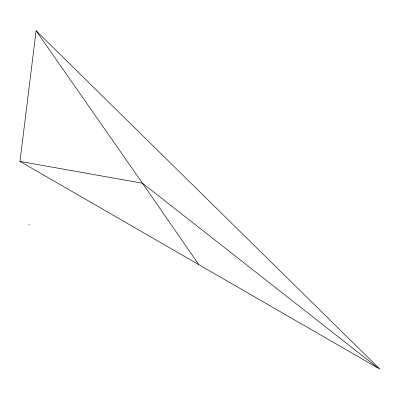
<?xml version="1.0" encoding="UTF-8"?>
<svg xmlns="http://www.w3.org/2000/svg" width="400" height="400" viewBox="0 0 400 400"><rect width="100%" height="100%" fill="white"/><g stroke="black" fill="none" stroke-linecap="round" stroke-linejoin="round"><path stroke-width="0.6" d="M36.1 30.74L142.48 183.23L378.575 368.435L20 161.415L36.1 30.74L380 369.26M28.99 224.565L29.025 224.43M28.905 224.905L29.165 224.84M20 161.415L142.48 183.23L198.84 264.67"/></g></svg>
